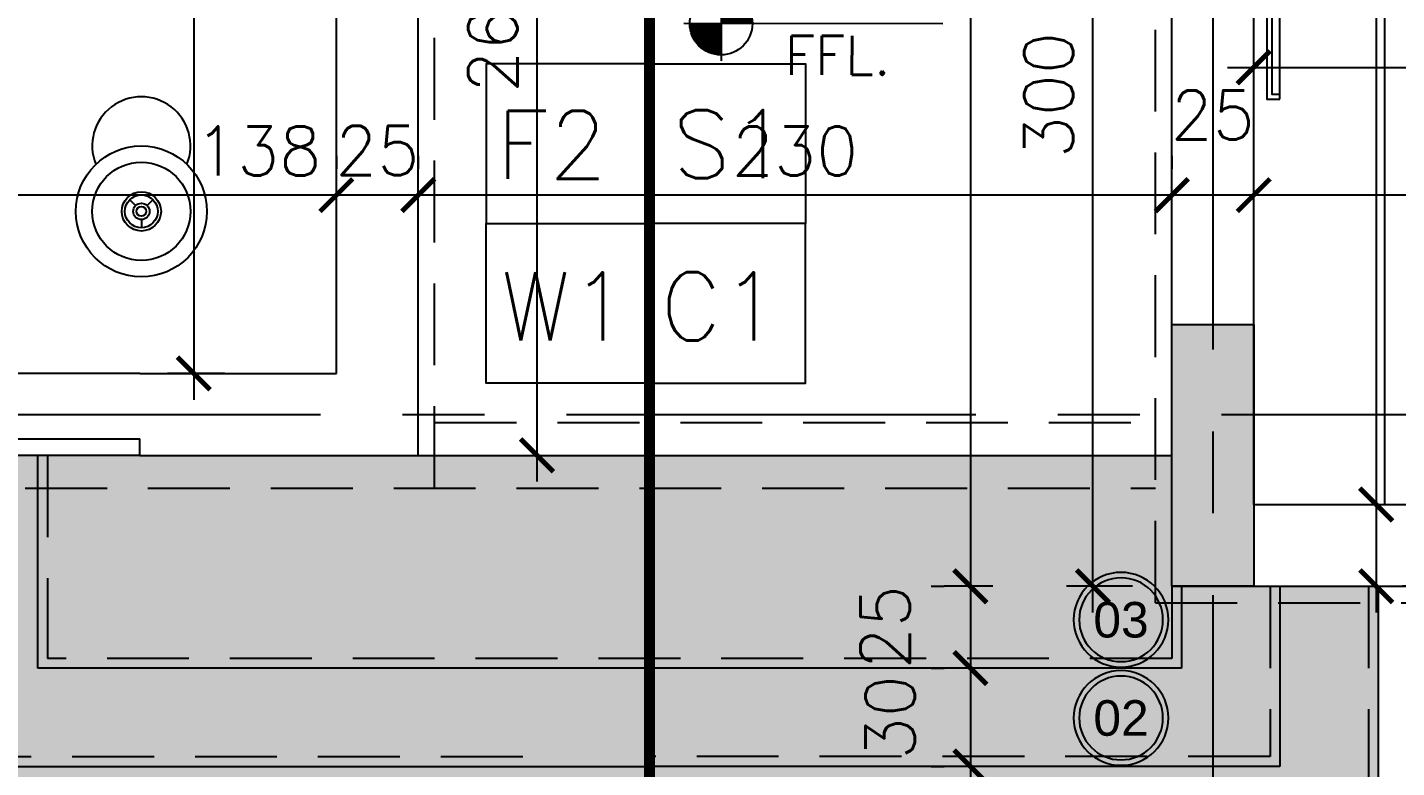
# Model space of a CAD drawing. Header units: centimetres. Extents: x -2093 to 438, y -64 to 4985.
# Drawn here: x -1334.3 to -916.4, y 707.6 to 933.7 of the extents above; entities that cross this region are included whole.
import ezdxf
from ezdxf.enums import TextEntityAlignment as Align
from ezdxf.xclip import XClip

# ---------------------------------------------------------------- set-up
doc = ezdxf.new("R2010")
doc.units = ezdxf.units.CM
doc.header["$LTSCALE"] = 100
doc.header["$MEASUREMENT"] = 0
doc.header["$XCLIPFRAME"] = 0
for name, pattern in [('A0-01 FLOOR PLANS$0$HIDDEN', [0.375, 0.25, -0.125]), ('GRID$0$GRID$0$XREF GRID$0$GRIDS$0$CENTER', [2, 1.25, -0.25, 0.25, -0.25]), ('XREF CUTTING LINES$0$DASHDOT', [1, 0.5, -0.25, 0, -0.25])]:
    doc.linetypes.add(name, pattern=pattern)
for name, color, linetype in [('$0$SCHEDUALE LINES-01', 2, 'Continuous'), ('A0-01 FLOOR PLANS$0$DIM IN', 1, 'Continuous'), ('A0-01 FLOOR PLANS$0$FURNITURE', 111, 'Continuous'), ('A0-01 FLOOR PLANS$0$HATCH', 8, 'Continuous'), ('A0-01 FLOOR PLANS$0$HIDDEN -03', 8, 'A0-01 FLOOR PLANS$0$HIDDEN'), ('A0-01 FLOOR PLANS$0$LVL', 2, 'Continuous'), ('A0-01 FLOOR PLANS$0$NUMBERS', 1, 'Continuous'), ('A0-01 FLOOR PLANS$0$STAIRS', 4, 'Continuous'), ('A0-01 FLOOR PLANS$0$TEXT', 3, 'Continuous'), ('A0-01 FLOOR PLANS$0$TILE', 252, 'Continuous'), ('A0-01 FLOOR PLANS$0$WALL-01', 7, 'Continuous'), ('A0-01 FLOOR PLANS$0$WALL-03', 2, 'Continuous'), ('A0-01 FLOOR PLANS$0$WALL-04', 1, 'Continuous'), ('A0-01 FLOOR PLANS$0$WINDOW', 1, 'Continuous'), ('DIM IN', 1, 'Continuous'), ('GRID$0$XREF GRID', 11, 'GRID$0$GRID$0$XREF GRID$0$GRIDS$0$CENTER'), ('TEXT', 3, 'Continuous'), ('XREF CUTTING LINES$0$WALL SECT LINE', 6, 'XREF CUTTING LINES$0$DASHDOT'), ('XREF GF COL$0$COLUMN', 6, 'Continuous'), ('XREF GF COL$0$COLUMN HATCH', 201, 'Continuous')]:
    doc.layers.add(name, color=color, linetype=linetype)
doc.styles.add('A0-01 FLOOR PLANS$0$02-Ground$0$ATTRIBUTE', font='ROMANS.shx')
doc.styles.add('A0-01 FLOOR PLANS$0$22', font='romans.shx')
doc.styles.add('A0-01 FLOOR PLANS$0$ART', font='arial.ttf')
doc.styles.add('A0-01 FLOOR PLANS$0$GRIDS$0$20', font='romans.shx')
doc.styles.add('ROMANS', font='romans')
doc.dimstyles.new('A0-01 FLOOR PLANS$0$100', dxfattribs={"dimtxt": 15, "dimasz": 10, "dimexe": 8, "dimexo": 12, "dimgap": 6, "dimtad": 1, "dimdec": 0, "dimzin": 0, "dimdsep": 46, "dimtxsty": 'A0-01 FLOOR PLANS$0$22', "dimblk": 'A0-01 FLOOR PLANS$0$_ARCHTICK', "dimcen": 30, "dimdle": 8, "dimclrd": 1, "dimclre": 1, "dimclrt": 2, "dimadec": 0, "dimazin": 0, "dimtfac": 1, "dimtdec": 0, "dimtmove": 2, "dimatfit": 3, "dimldrblk": 'A0-01 FLOOR PLANS$0$_OBLIQUE', "dimfxl": 100, "dimtolj": 1, "dimtzin": 0, "dimarcsym": 0})

# ---------------------------------------------------------------- blocks, each defined once
blk = doc.blocks.new('XREF CUTTING LINES')
at = {"layer": 'XREF CUTTING LINES$0$WALL SECT LINE', "const_width": 3.32}
blk.add_lwpolyline([(-1068.92, 2787.39), (-1144.44, 2787.39), (-1144.44, 485.87)], dxfattribs=at)
blk = doc.blocks.new('XREF GF COL')
at = {"layer": 'XREF GF COL$0$COLUMN HATCH'}
blk.add_hatch(color=256, dxfattribs=at).paths.add_polyline_path([(-11269.7, 843), (-11294.7, 843), (-11294.7, 763), (-11269.7, 763)])
at = {"layer": 'XREF GF COL$0$COLUMN'}
blk.add_lwpolyline([(-11294.7, 843), (-11269.7, 843), (-11269.7, 763), (-11294.7, 763)], close=True, dxfattribs=at)
blk = doc.blocks.new('GRID')
at = {"layer": 'GRID$0$XREF GRID'}
for p, q in [((-972.5, 2960.33, 0), (-972.5, 522.76)), ((-1969.8, 815.5), (-230.24, 815.5))]:
    blk.add_line(p, q, dxfattribs=at)
blk = doc.blocks.new('A0-01 FLOOR PLANS$0$A$C09b082d8')
at = {"layer": 'A0-01 FLOOR PLANS$0$FURNITURE'}
blk.add_lwpolyline([(71.23, 8), (-74.77, 8), (-74.77, 4), (71.23, 4)], close=True, dxfattribs=at)
for points in [[(-73.27, 8), (-73.27, 5.5), (69.73, 5.5), (69.73, 8)], [(3.5, 4), (3.5, 0), (-3.5, 0), (-3.5, 4)]]:
    blk.add_lwpolyline(points, dxfattribs=at)
blk = doc.blocks.new('A0-01 FLOOR PLANS$0$_ARCHTICK')
at = {"color": 0, "linetype": 'ByBlock', "const_width": 0.15}
blk.add_lwpolyline([(-0.5, -0.5), (0.5, 0.5)], dxfattribs=at)
blk = doc.blocks.new('*D267')
at = {"layer": 'A0-01 FLOOR PLANS$0$DIM IN', "color": 1, "lineweight": -2, "transparency": 16777216}
for p, q in [((-1283.54, 1096), (-1283.54, 820)), ((-1274.06, 1088), (-1291.54, 1088)), ((-1274.06, 828), (-1291.54, 828))]:
    blk.add_line(p, q, dxfattribs=at)
at = {"layer": 'Defpoints', "color": 0, "transparency": 16777216}
for p in [(-1262.06, 1088), (-1283.54, 828), (-1262.06, 828)]:
    blk.add_point(p, dxfattribs=at)
at = {"layer": 'A0-01 FLOOR PLANS$0$DIM IN', "color": 1, "lineweight": -2, "transparency": 16777216, "xscale": 10, "yscale": 10, "zscale": 10}
for p, rotation in [((-1283.54, 1088), 90), ((-1283.54, 828), 270)]:
    blk.add_blockref('A0-01 FLOOR PLANS$0$_ARCHTICK', p, dxfattribs=dict(at, rotation=rotation))
at = {"layer": 'A0-01 FLOOR PLANS$0$DIM IN', "color": 2, "transparency": 16777216, "insert": (-1297.04, 973.64), "char_height": 15, "attachment_point": 5, "rotation": 90, "style": 'A0-01 FLOOR PLANS$0$22'}
blk.add_mtext('\\A1;260', dxfattribs=at)
blk = doc.blocks.new('A0-01 FLOOR PLANS$0$_OBLIQUE')
at = {"color": 0, "linetype": 'ByBlock'}
blk.add_line((-0.5, -0.5), (0.5, 0.5), dxfattribs=at)
blk = doc.blocks.new('*D254')
at = {"layer": 'A0-01 FLOOR PLANS$0$DIM IN', "color": 1, "lineweight": -2, "transparency": 16777216}
for p, q in [((-960, 891.94), (-960, 929.48)), ((-430, 891.94), (-430, 929.48)), ((-968, 921.48), (-422, 921.48))]:
    blk.add_line(p, q, dxfattribs=at)
at = {"layer": 'Defpoints', "color": 0, "transparency": 16777216}
for p in [(-430, 921.48), (-960, 879.94), (-430, 879.94)]:
    blk.add_point(p, dxfattribs=at)
at = {"layer": 'A0-01 FLOOR PLANS$0$DIM IN', "color": 1, "lineweight": -2, "transparency": 16777216, "xscale": 10, "yscale": 10, "zscale": 10, "rotation": 180}
blk.add_blockref('A0-01 FLOOR PLANS$0$_ARCHTICK', (-960, 921.48), dxfattribs=at)
at = {"layer": 'A0-01 FLOOR PLANS$0$DIM IN', "color": 1, "lineweight": -2, "transparency": 16777216, "xscale": 10, "yscale": 10, "zscale": 10}
blk.add_blockref('A0-01 FLOOR PLANS$0$_ARCHTICK', (-430, 921.48), dxfattribs=at)
at = {"layer": 'A0-01 FLOOR PLANS$0$DIM IN', "color": 2, "transparency": 16777216, "insert": (-695, 934.98), "char_height": 15, "attachment_point": 5, "style": 'A0-01 FLOOR PLANS$0$22'}
blk.add_mtext('\\A1;530', dxfattribs=at)
blk = doc.blocks.new('A0-01 FLOOR PLANS$0$02-Ground$0$A$C4F2068BA')
for p, q in [((0.4, 0.6374), (0.4, 0.1626)), ((1.8156, 0.4), (0.1626, 0.4))]:
    blk.add_line(p, q)
at = {"color": 8, "const_width": 0.2}
for points in [[(0.4, 0.5, -0.414214), (0.5, 0.4, -0.414214)], [(0.4, 0.3, -0.414214), (0.3, 0.4, -0.414214)]]:
    blk.add_lwpolyline(points, format="xyb", dxfattribs=at)
blk.add_circle((0.4, 0.4), 0.2)
blk = doc.blocks.new('A0-01 FLOOR PLANS$0$02-Ground$0$123')
at = {"ltscale": 0.1}
blk.add_blockref('A0-01 FLOOR PLANS$0$02-Ground$0$A$C4F2068BA', (-0.4, -0.4), dxfattribs=at)
blk = doc.blocks.new('A0-01 FLOOR PLANS$0$02-Ground$0$LEVEL- PLAN')
at = {"layer": 'A0-01 FLOOR PLANS$0$LVL', "ltscale": 0.1}
blk.add_blockref('A0-01 FLOOR PLANS$0$02-Ground$0$123', (0, 0), dxfattribs=at)
at = {"layer": 'A0-01 FLOOR PLANS$0$LVL', "ltscale": 0.1, "style": 'A0-01 FLOOR PLANS$0$02-Ground$0$ATTRIBUTE', "width": 0.8, "flags": 4}
blk.add_attdef('%%P0.00', (0.2028, 0.0926), '', height=0.25, dxfattribs=at)
blk.add_attdef('LVL', text='', height=0.25, dxfattribs=at).set_placement((0.7451, -0.3271), align=Align.CENTER)
blk = doc.blocks.new('*D296')
at = {"layer": 'A0-01 FLOOR PLANS$0$DIM IN', "color": 1, "lineweight": -2, "transparency": 16777216}
for p, q in [((-1178.76, 1071), (-1178.76, 795)), ((-1203, 1063), (-1170.76, 1063)), ((-1203, 803), (-1170.76, 803))]:
    blk.add_line(p, q, dxfattribs=at)
at = {"layer": 'Defpoints', "color": 0, "transparency": 16777216}
for p in [(-1215, 1063), (-1215, 803), (-1178.76, 803)]:
    blk.add_point(p, dxfattribs=at)
at = {"layer": 'A0-01 FLOOR PLANS$0$DIM IN', "color": 1, "lineweight": -2, "transparency": 16777216, "xscale": 10, "yscale": 10, "zscale": 10}
for p, rotation in [((-1178.76, 1063), 90), ((-1178.76, 803), 270)]:
    blk.add_blockref('A0-01 FLOOR PLANS$0$_ARCHTICK', p, dxfattribs=dict(at, rotation=rotation))
at = {"layer": 'A0-01 FLOOR PLANS$0$DIM IN', "color": 2, "transparency": 16777216, "insert": (-1192.26, 933), "char_height": 15, "attachment_point": 5, "rotation": 90, "style": 'A0-01 FLOOR PLANS$0$22'}
blk.add_mtext('\\A1;260', dxfattribs=at)
blk = doc.blocks.new('*D297')
at = {"layer": 'A0-01 FLOOR PLANS$0$DIM IN', "color": 1, "lineweight": -2, "transparency": 16777216}
for p, q in [((-1046.47, 1071), (-1046.47, 755)), ((-1039.63, 1063), (-1054.47, 1063)), ((-1039.63, 763), (-1054.47, 763))]:
    blk.add_line(p, q, dxfattribs=at)
at = {"layer": 'Defpoints', "color": 0, "transparency": 16777216}
for p in [(-1027.63, 1063), (-1046.47, 763), (-1027.63, 763)]:
    blk.add_point(p, dxfattribs=at)
at = {"layer": 'A0-01 FLOOR PLANS$0$DIM IN', "color": 1, "lineweight": -2, "transparency": 16777216, "xscale": 10, "yscale": 10, "zscale": 10}
for p, rotation in [((-1046.47, 1063), 90), ((-1046.47, 763), 270)]:
    blk.add_blockref('A0-01 FLOOR PLANS$0$_ARCHTICK', p, dxfattribs=dict(at, rotation=rotation))
at = {"layer": 'A0-01 FLOOR PLANS$0$DIM IN', "color": 2, "transparency": 16777216, "insert": (-1059.97, 991.93), "char_height": 15, "attachment_point": 5, "rotation": 90, "style": 'A0-01 FLOOR PLANS$0$22'}
blk.add_mtext('\\A1;300', dxfattribs=at)
blk = doc.blocks.new('A0-01 FLOOR PLANS$0$NUMBER')
at = {"layer": 'A0-01 FLOOR PLANS$0$NUMBERS'}
blk.add_circle((0, 0), 65, dxfattribs=at)
at = {"layer": 'A0-01 FLOOR PLANS$0$NUMBERS', "color": 8}
blk.add_circle((0, 0), 57.5, dxfattribs=at)
blk = doc.blocks.new('A0-01 FLOOR PLANS$0$OUTDOOR')
at = {"layer": 'A0-01 FLOOR PLANS$0$STAIRS'}
for p, q in [((-1331.12, 738), (-1331.12, 803)), ((-982, 763), (-982, 738)), ((-952, 763), (-952, 708)), ((-922, 763), (-922, 678)), ((-982, 738), (-1331.12, 738)), ((-1361.12, 708), (-1144.85, 708)), ((-952, 708), (-1144.85, 708))]:
    blk.add_line(p, q, dxfattribs=at)
at = {"layer": 'A0-01 FLOOR PLANS$0$STAIRS', "color": 8, "linetype": 'A0-01 FLOOR PLANS$0$HIDDEN'}
for p, q in [((-1328.12, 803), (-1328.12, 741)), ((-985, 763), (-985, 741)), ((-955, 763), (-955, 711)), ((-925, 763), (-925, 681)), ((-985, 741), (-1328.12, 741)), ((-1358.12, 711), (-1171.26, 711)), ((-955, 711), (-1144.85, 711))]:
    blk.add_line(p, q, dxfattribs=at)
at = {"layer": 'A0-01 FLOOR PLANS$0$STAIRS', "color": 8}
blk.add_lwpolyline([(-1215, 803), (-985, 803)], dxfattribs=at)
blk = doc.blocks.new('A0-01 FLOOR PLANS$0$Fur_Light-Table Lamp_D30_01')
for p, q in [((0, 2.5), (0, 5)), ((-3.54, -3.54), (-1.77, -1.77)), ((3.54, -3.54), (1.77, -1.77))]:
    blk.add_line(p, q)
for radius in [15, 6, 5, 2.5, 1.5]:
    blk.add_circle((0, 0), radius)
blk = doc.blocks.new('*D308')
at = {"layer": 'A0-01 FLOOR PLANS$0$DIM IN', "color": 1, "lineweight": -2, "transparency": 16777216}
for p, q in [((-960, 866.96), (-960, 890.46)), ((-695, 866.96), (-695, 890.46)), ((-687, 882.46), (-968, 882.46))]:
    blk.add_line(p, q, dxfattribs=at)
at = {"layer": 'Defpoints', "color": 0, "transparency": 16777216}
for p in [(-960, 882.46), (-960, 854.96), (-695, 854.96)]:
    blk.add_point(p, dxfattribs=at)
at = {"layer": 'A0-01 FLOOR PLANS$0$DIM IN', "color": 1, "lineweight": -2, "transparency": 16777216, "xscale": 10, "yscale": 10, "zscale": 10, "rotation": 180}
blk.add_blockref('A0-01 FLOOR PLANS$0$_ARCHTICK', (-960, 882.46), dxfattribs=at)
at = {"layer": 'A0-01 FLOOR PLANS$0$DIM IN', "color": 1, "lineweight": -2, "transparency": 16777216, "xscale": 10, "yscale": 10, "zscale": 10}
blk.add_blockref('A0-01 FLOOR PLANS$0$_ARCHTICK', (-695, 882.46), dxfattribs=at)
at = {"layer": 'A0-01 FLOOR PLANS$0$DIM IN', "color": 2, "transparency": 16777216, "insert": (-889.79, 895.96), "char_height": 15, "attachment_point": 5, "style": 'A0-01 FLOOR PLANS$0$22'}
blk.add_mtext('\\A1;265', dxfattribs=at)
blk = doc.blocks.new('*D309')
at = {"layer": 'A0-01 FLOOR PLANS$0$DIM IN', "color": 1, "lineweight": -2, "transparency": 16777216}
for p, q in [((-985, 894.46), (-985, 890.46)), ((-960, 866.96), (-960, 890.46)), ((-952, 882.46), (-993, 882.46))]:
    blk.add_line(p, q, dxfattribs=at)
at = {"layer": 'Defpoints', "color": 0, "transparency": 16777216}
for p in [(-985, 882.46), (-985, 882.46), (-960, 854.96)]:
    blk.add_point(p, dxfattribs=at)
at = {"layer": 'A0-01 FLOOR PLANS$0$DIM IN', "color": 1, "lineweight": -2, "transparency": 16777216, "xscale": 10, "yscale": 10, "zscale": 10, "rotation": 180}
blk.add_blockref('A0-01 FLOOR PLANS$0$_ARCHTICK', (-985, 882.46), dxfattribs=at)
at = {"layer": 'A0-01 FLOOR PLANS$0$DIM IN', "color": 1, "lineweight": -2, "transparency": 16777216, "xscale": 10, "yscale": 10, "zscale": 10}
blk.add_blockref('A0-01 FLOOR PLANS$0$_ARCHTICK', (-960, 882.46), dxfattribs=at)
at = {"layer": 'A0-01 FLOOR PLANS$0$DIM IN', "color": 2, "transparency": 16777216, "insert": (-972.5, 906.96), "char_height": 15, "attachment_point": 5, "style": 'A0-01 FLOOR PLANS$0$22'}
blk.add_mtext('\\A1;25', dxfattribs=at)
blk = doc.blocks.new('*D310')
at = {"layer": 'A0-01 FLOOR PLANS$0$DIM IN', "color": 1, "lineweight": -2, "transparency": 16777216}
for p, q in [((-1215, 894.46), (-1215, 890.46)), ((-985, 894.46), (-985, 890.46)), ((-977, 882.46), (-1223, 882.46))]:
    blk.add_line(p, q, dxfattribs=at)
at = {"layer": 'Defpoints', "color": 0, "transparency": 16777216}
for p in [(-1215, 882.46), (-1215, 882.46), (-985, 882.46)]:
    blk.add_point(p, dxfattribs=at)
at = {"layer": 'A0-01 FLOOR PLANS$0$DIM IN', "color": 1, "lineweight": -2, "transparency": 16777216, "xscale": 10, "yscale": 10, "zscale": 10, "rotation": 180}
blk.add_blockref('A0-01 FLOOR PLANS$0$_ARCHTICK', (-1215, 882.46), dxfattribs=at)
at = {"layer": 'A0-01 FLOOR PLANS$0$DIM IN', "color": 1, "lineweight": -2, "transparency": 16777216, "xscale": 10, "yscale": 10, "zscale": 10}
blk.add_blockref('A0-01 FLOOR PLANS$0$_ARCHTICK', (-985, 882.46), dxfattribs=at)
at = {"layer": 'A0-01 FLOOR PLANS$0$DIM IN', "color": 2, "transparency": 16777216, "insert": (-1100, 895.96), "char_height": 15, "attachment_point": 5, "style": 'A0-01 FLOOR PLANS$0$22'}
blk.add_mtext('\\A1;230', dxfattribs=at)
blk = doc.blocks.new('*D314')
at = {"layer": 'A0-01 FLOOR PLANS$0$DIM IN', "color": 1, "lineweight": -2, "transparency": 16777216}
for p, q in [((-1240, 894.46), (-1240, 890.46)), ((-1215, 894.46), (-1215, 890.46)), ((-1207, 882.46), (-1248, 882.46))]:
    blk.add_line(p, q, dxfattribs=at)
at = {"layer": 'Defpoints', "color": 0, "transparency": 16777216}
for p in [(-1240, 882.46), (-1240, 882.46), (-1215, 882.46)]:
    blk.add_point(p, dxfattribs=at)
at = {"layer": 'A0-01 FLOOR PLANS$0$DIM IN', "color": 1, "lineweight": -2, "transparency": 16777216, "xscale": 10, "yscale": 10, "zscale": 10, "rotation": 180}
blk.add_blockref('A0-01 FLOOR PLANS$0$_ARCHTICK', (-1240, 882.46), dxfattribs=at)
at = {"layer": 'A0-01 FLOOR PLANS$0$DIM IN', "color": 1, "lineweight": -2, "transparency": 16777216, "xscale": 10, "yscale": 10, "zscale": 10}
blk.add_blockref('A0-01 FLOOR PLANS$0$_ARCHTICK', (-1215, 882.46), dxfattribs=at)
at = {"layer": 'A0-01 FLOOR PLANS$0$DIM IN', "color": 2, "transparency": 16777216, "insert": (-1227.5, 896.1), "char_height": 15, "attachment_point": 5, "style": 'A0-01 FLOOR PLANS$0$22'}
blk.add_mtext('\\A1;25', dxfattribs=at)
blk = doc.blocks.new('*D327')
at = {"layer": 'A0-01 FLOOR PLANS$0$DIM IN', "color": 1, "lineweight": -2, "transparency": 16777216}
for p, q in [((-922.61, 1446), (-922.61, 780)), ((-943, 1438), (-914.61, 1438)), ((-915.89, 788), (-914.61, 788))]:
    blk.add_line(p, q, dxfattribs=at)
at = {"layer": 'Defpoints', "color": 0, "transparency": 16777216}
for p in [(-955, 1438), (-927.89, 788), (-922.61, 788)]:
    blk.add_point(p, dxfattribs=at)
at = {"layer": 'A0-01 FLOOR PLANS$0$DIM IN', "color": 1, "lineweight": -2, "transparency": 16777216, "xscale": 10, "yscale": 10, "zscale": 10}
for p, rotation in [((-922.61, 1438), 90), ((-922.61, 788), 270)]:
    blk.add_blockref('A0-01 FLOOR PLANS$0$_ARCHTICK', p, dxfattribs=dict(at, rotation=rotation))
at = {"layer": 'A0-01 FLOOR PLANS$0$DIM IN', "color": 2, "transparency": 16777216, "insert": (-936.11, 1113), "char_height": 15, "attachment_point": 5, "rotation": 90, "style": 'A0-01 FLOOR PLANS$0$22'}
blk.add_mtext('\\A1;650', dxfattribs=at)
blk = doc.blocks.new('*D328')
at = {"layer": 'A0-01 FLOOR PLANS$0$DIM IN', "color": 1, "lineweight": -2, "transparency": 16777216}
for p, q in [((-922.61, 796), (-922.61, 755)), ((-915.89, 788), (-914.61, 788)), ((-913, 763), (-914.61, 763))]:
    blk.add_line(p, q, dxfattribs=at)
at = {"layer": 'Defpoints', "color": 0, "transparency": 16777216}
for p in [(-927.89, 788), (-925, 763), (-922.61, 763)]:
    blk.add_point(p, dxfattribs=at)
at = {"layer": 'A0-01 FLOOR PLANS$0$DIM IN', "color": 1, "lineweight": -2, "transparency": 16777216, "xscale": 10, "yscale": 10, "zscale": 10}
for p, rotation in [((-922.61, 788), 90), ((-922.61, 763), 270)]:
    blk.add_blockref('A0-01 FLOOR PLANS$0$_ARCHTICK', p, dxfattribs=dict(at, rotation=rotation))
at = {"layer": 'A0-01 FLOOR PLANS$0$DIM IN', "color": 2, "transparency": 16777216, "insert": (-883.11, 775.5), "char_height": 15, "attachment_point": 5, "rotation": 90, "style": 'A0-01 FLOOR PLANS$0$22'}
blk.add_mtext('\\A1;25', dxfattribs=at)
blk = doc.blocks.new('*D366')
at = {"layer": 'A0-01 FLOOR PLANS$0$DIM IN', "color": 1, "lineweight": -2, "transparency": 16777216}
for p, q in [((-1009.09, 755), (-1009.09, 1071)), ((-997, 1063), (-1017.09, 1063)), ((-997, 763), (-1017.09, 763))]:
    blk.add_line(p, q, dxfattribs=at)
at = {"layer": 'Defpoints', "color": 0, "transparency": 16777216}
for p in [(-1009.09, 1063), (-985, 1063), (-985, 763)]:
    blk.add_point(p, dxfattribs=at)
at = {"layer": 'A0-01 FLOOR PLANS$0$DIM IN', "color": 1, "lineweight": -2, "transparency": 16777216, "xscale": 10, "yscale": 10, "zscale": 10}
for p, rotation in [((-1009.09, 1063), 90), ((-1009.09, 763), 270)]:
    blk.add_blockref('A0-01 FLOOR PLANS$0$_ARCHTICK', p, dxfattribs=dict(at, rotation=rotation))
at = {"layer": 'A0-01 FLOOR PLANS$0$DIM IN', "color": 2, "transparency": 16777216, "insert": (-1022.59, 913), "char_height": 15, "attachment_point": 5, "rotation": 90, "style": 'A0-01 FLOOR PLANS$0$22'}
blk.add_mtext('\\A1;300', dxfattribs=at)
blk = doc.blocks.new('*D352')
at = {"layer": 'A0-01 FLOOR PLANS$0$DIM IN', "color": 1, "lineweight": -2, "transparency": 16777216}
for p, q in [((-1046.47, 771), (-1046.47, 730)), ((-1058.47, 763), (-1054.47, 763)), ((-1058.47, 738), (-1054.47, 738))]:
    blk.add_line(p, q, dxfattribs=at)
at = {"layer": 'Defpoints', "color": 0, "transparency": 16777216}
for p in [(-1046.47, 763), (-1046.47, 738), (-1046.47, 738)]:
    blk.add_point(p, dxfattribs=at)
at = {"layer": 'A0-01 FLOOR PLANS$0$DIM IN', "color": 1, "lineweight": -2, "transparency": 16777216, "xscale": 10, "yscale": 10, "zscale": 10}
for p, rotation in [((-1046.47, 763), 90), ((-1046.47, 738), 270)]:
    blk.add_blockref('A0-01 FLOOR PLANS$0$_ARCHTICK', p, dxfattribs=dict(at, rotation=rotation))
at = {"layer": 'A0-01 FLOOR PLANS$0$DIM IN', "color": 2, "transparency": 16777216, "insert": (-1072.49, 750.5), "char_height": 15, "attachment_point": 5, "rotation": 90, "style": 'A0-01 FLOOR PLANS$0$22'}
blk.add_mtext('\\A1;25', dxfattribs=at)
blk = doc.blocks.new('*D353')
at = {"layer": 'A0-01 FLOOR PLANS$0$DIM IN', "color": 1, "lineweight": -2, "transparency": 16777216}
for p, q in [((-1046.47, 746), (-1046.47, 700)), ((-1058.47, 738), (-1054.47, 738)), ((-1058.47, 708), (-1054.47, 708))]:
    blk.add_line(p, q, dxfattribs=at)
at = {"layer": 'Defpoints', "color": 0, "transparency": 16777216}
for p in [(-1046.47, 738), (-1046.47, 708), (-1046.47, 708)]:
    blk.add_point(p, dxfattribs=at)
at = {"layer": 'A0-01 FLOOR PLANS$0$DIM IN', "color": 1, "lineweight": -2, "transparency": 16777216, "xscale": 10, "yscale": 10, "zscale": 10}
for p, rotation in [((-1046.47, 738), 90), ((-1046.47, 708), 270)]:
    blk.add_blockref('A0-01 FLOOR PLANS$0$_ARCHTICK', p, dxfattribs=dict(at, rotation=rotation))
at = {"layer": 'A0-01 FLOOR PLANS$0$DIM IN', "color": 2, "transparency": 16777216, "insert": (-1070.97, 723), "char_height": 15, "attachment_point": 5, "rotation": 90, "style": 'A0-01 FLOOR PLANS$0$22'}
blk.add_mtext('\\A1;30', dxfattribs=at)
blk = doc.blocks.new('*D372')
at = {"layer": 'A0-01 FLOOR PLANS$0$DIM IN', "color": 1, "lineweight": -2, "transparency": 16777216}
for p, q in [((-1046.47, 716), (-1046.47, 670)), ((-1058.47, 708), (-1054.47, 708)), ((-1058.47, 678), (-1054.47, 678))]:
    blk.add_line(p, q, dxfattribs=at)
at = {"layer": 'Defpoints', "color": 0, "transparency": 16777216}
for p in [(-1046.47, 708), (-1046.47, 678), (-1046.47, 678)]:
    blk.add_point(p, dxfattribs=at)
at = {"layer": 'A0-01 FLOOR PLANS$0$DIM IN', "color": 1, "lineweight": -2, "transparency": 16777216, "xscale": 10, "yscale": 10, "zscale": 10}
for p, rotation in [((-1046.47, 708), 90), ((-1046.47, 678), 270)]:
    blk.add_blockref('A0-01 FLOOR PLANS$0$_ARCHTICK', p, dxfattribs=dict(at, rotation=rotation))
at = {"layer": 'A0-01 FLOOR PLANS$0$DIM IN', "color": 2, "transparency": 16777216, "insert": (-1070.97, 693), "char_height": 15, "attachment_point": 5, "rotation": 90, "style": 'A0-01 FLOOR PLANS$0$22'}
blk.add_mtext('\\A1;30', dxfattribs=at)
blk = doc.blocks.new('*D383')
at = {"layer": 'A0-01 FLOOR PLANS$0$DIM IN', "color": 1, "lineweight": -2, "transparency": 16777216}
for p, q in [((-1377.5, 840), (-1377.5, 890.46)), ((-1240, 872.15), (-1240, 890.46)), ((-1232, 882.46), (-1385.5, 882.46))]:
    blk.add_line(p, q, dxfattribs=at)
at = {"layer": 'Defpoints', "color": 0, "transparency": 16777216}
for p in [(-1377.5, 882.46), (-1240, 860.15), (-1377.5, 828)]:
    blk.add_point(p, dxfattribs=at)
at = {"layer": 'A0-01 FLOOR PLANS$0$DIM IN', "color": 1, "lineweight": -2, "transparency": 16777216, "xscale": 10, "yscale": 10, "zscale": 10, "rotation": 180}
blk.add_blockref('A0-01 FLOOR PLANS$0$_ARCHTICK', (-1377.5, 882.46), dxfattribs=at)
at = {"layer": 'A0-01 FLOOR PLANS$0$DIM IN', "color": 1, "lineweight": -2, "transparency": 16777216, "xscale": 10, "yscale": 10, "zscale": 10}
blk.add_blockref('A0-01 FLOOR PLANS$0$_ARCHTICK', (-1240, 882.46), dxfattribs=at)
at = {"layer": 'A0-01 FLOOR PLANS$0$DIM IN', "color": 2, "transparency": 16777216, "insert": (-1263.87, 895.96), "char_height": 15, "attachment_point": 5, "style": 'A0-01 FLOOR PLANS$0$22'}
blk.add_mtext('\\A1;138', dxfattribs=at)
blk = doc.blocks.new('A0-01 FLOOR PLANS')
at = {"layer": 'A0-01 FLOOR PLANS$0$HATCH'}
h = blk.add_hatch(dxfattribs=at)
h.set_pattern_fill('DOTS', color=8, scale=50)
h.paths.add_polyline_path([(-1391.12, 803), (-985, 803), (-985, 763), (-922, 763), (-922, 678), (-1391.12, 678)])
at = {"layer": 'A0-01 FLOOR PLANS$0$FURNITURE'}
blk.add_line((-920, 788), (-920, 1078), dxfattribs=at)
blk.add_circle((-1299.52, 877.51), 20, dxfattribs=at)
blk.add_arc((-1299.52, 897.51), 15, 337.9757, 202.0243, dxfattribs=at)
at = {"layer": 'A0-01 FLOOR PLANS$0$HIDDEN -03'}
for p, q in [((-1210, 793), (-1210, 1058)), ((-990, 758), (-990, 1058)), ((-1210, 813), (-990, 813)), ((-1785, 793), (-990, 793)), ((-990, 758), (-835, 758))]:
    blk.add_line(p, q, dxfattribs=at)
at = {"layer": 'A0-01 FLOOR PLANS$0$WALL-01'}
for p, q in [((-960, 788), (-960, 1438)), ((-1240, 828), (-1240, 1088)), ((-1215, 803), (-1215, 1063)), ((-985, 763), (-985, 1063)), ((-1300, 828), (-1377.5, 828)), ((-1300, 828), (-1240, 828)), ((-1377.5, 808), (-1300, 808)), ((-1300, 803), (-1300, 808)), ((-1300, 803), (-1215, 803)), ((-960, 788), (-695, 788)), ((-985, 763), (-695, 763))]:
    blk.add_line(p, q, dxfattribs=at)
at = {"layer": 'A0-01 FLOOR PLANS$0$WALL-03'}
blk.add_line((-1300, 803), (-1377.5, 803), dxfattribs=at)
at = {"layer": 'A0-01 FLOOR PLANS$0$WALL-04'}
blk.add_line((-1215, 803), (-985, 803), dxfattribs=at)
at = {"layer": 'A0-01 FLOOR PLANS$0$FURNITURE', "rotation": 180}
blk.add_blockref('A0-01 FLOOR PLANS$0$Fur_Light-Table Lamp_D30_01', (-1299.52, 877.51), dxfattribs=at)
at = {"layer": 'A0-01 FLOOR PLANS$0$LVL'}
ref = blk.add_blockref('A0-01 FLOOR PLANS$0$02-Ground$0$LEVEL- PLAN', (-1122.58, 934.87), dxfattribs=dict(at, xscale=47.80922768457422, yscale=47.80922768457422, zscale=47.80922768457422, rotation=359.9470003599919))
ref.add_attrib('%%P0.00', '+60.0', (-1112.88, 939.29), dxfattribs={"layer": '0', "ltscale": 0.1, "height": 11.952, "rotation": 359.947, "style": 'A0-01 FLOOR PLANS$0$GRIDS$0$20'})
ref.add_attrib('LVL', 'FFL.', dxfattribs={"layer": '0', "ltscale": 0.1, "height": 11.952, "rotation": 359.947, "style": 'A0-01 FLOOR PLANS$0$GRIDS$0$20'}).set_placement((-1086.97, 919.19), align=Align.CENTER)
at = {"layer": 'A0-01 FLOOR PLANS$0$NUMBERS', "xscale": -0.2224697851507073, "yscale": 0.2224697851507073, "zscale": 0.2780872314370521, "rotation": 90}
for p in [(-1000.49, 752.79), (-1000.49, 722.79)]:
    blk.add_blockref('A0-01 FLOOR PLANS$0$NUMBER', p, dxfattribs=at)
at = {"layer": 'A0-01 FLOOR PLANS$0$STAIRS'}
blk.add_blockref('A0-01 FLOOR PLANS$0$OUTDOOR', (0, 0), dxfattribs=at)
at = {"layer": 'A0-01 FLOOR PLANS$0$TILE', "rotation": 270}
blk.add_blockref('A0-01 FLOOR PLANS$0$A$C09b082d8', (-960, 983), dxfattribs=at)
at = {"layer": 'A0-01 FLOOR PLANS$0$WALL-01'}
blk.add_blockref('GRID', (0, 0), dxfattribs=at)
at = {"layer": 'A0-01 FLOOR PLANS$0$WINDOW'}
for name, p in [('XREF CUTTING LINES', (0, 0)), ('XREF GF COL', (10309.7, 0))]:
    blk.add_blockref(name, p, dxfattribs=at)
at = {"layer": 'A0-01 FLOOR PLANS$0$TEXT', "style": 'A0-01 FLOOR PLANS$0$ART'}
for s, p in [('03', (-1000.49, 752.79)), ('02', (-1000.49, 722.79))]:
    blk.add_text(s, height=10.863, dxfattribs=at).set_placement(p, align=Align.MIDDLE_CENTER)
at = {"layer": 'A0-01 FLOOR PLANS$0$DIM IN'}
for base, p1, p2, picture, middle in [((-922.61, 788), (-955, 1438), (-927.89, 788), '*D327', (-936.11, 1113)), ((-1178.76, 803), (-1215, 1063), (-1215, 803), '*D296', (-1192.26, 933)), ((-1009.09, 1063), (-985, 763), (-985, 1063), '*D366', (-1022.59, 913)), ((-922.61, 763), (-927.89, 788), (-925, 763), '*D328', (-883.11, 775.5)), ((-1046.47, 708), (-1046.47, 738), (-1046.47, 708), '*D353', (-1070.97, 723)), ((-1046.47, 678), (-1046.47, 708), (-1046.47, 678), '*D372', (-1070.97, 693))]:
    dim = blk.add_linear_dim(base=base, p1=p1, p2=p2, angle=90, dimstyle='A0-01 FLOOR PLANS$0$100', override={"dimfxl": 0.075}, dxfattribs=at)
    dim.commit()
    dim.dimension.update_dxf_attribs({"geometry": picture, "text_midpoint": middle})
for base, p1, p2, picture, middle in [((-1283.54, 828), (-1262.06, 1088), (-1262.06, 828), '*D267', (-1297.04, 973.64)), ((-1046.47, 763), (-1027.63, 1063), (-1027.63, 763), '*D297', (-1059.97, 991.93)), ((-1046.47, 738), (-1046.47, 763), (-1046.47, 738), '*D352', (-1072.49, 750.5))]:
    dim = blk.add_linear_dim(base=base, p1=p1, p2=p2, angle=90, dimstyle='A0-01 FLOOR PLANS$0$100', override={"dimfxl": 0.075}, dxfattribs=at)
    dim.commit()
    dim.dimension.update_dxf_attribs({"geometry": picture, "text_midpoint": middle, "dimtype": 128})
for base, p1, p2, picture, middle in [((-430, 921.48), (-960, 879.94), (-430, 879.94), '*D254', (-695, 934.98)), ((-985, 882.46), (-960, 854.96), (-985, 882.46), '*D309', (-972.5, 906.96)), ((-1215, 882.46), (-985, 882.46), (-1215, 882.46), '*D310', (-1100, 895.96))]:
    dim = blk.add_linear_dim(base=base, p1=p1, p2=p2, dimstyle='A0-01 FLOOR PLANS$0$100', override={"dimfxl": 0.075}, dxfattribs=at)
    dim.commit()
    dim.dimension.update_dxf_attribs({"geometry": picture, "text_midpoint": middle})
for base, p1, p2, picture, middle in [((-1377.5, 882.46215778), (-1240, 860.15277061), (-1377.5, 828), '*D383', (-1263.87045682, 895.96215778)), ((-1240, 882.46), (-1215, 882.46), (-1240, 882.46), '*D314', (-1227.5, 896.1)), ((-960, 882.46), (-695, 854.96), (-960, 854.96), '*D308', (-889.79, 895.96))]:
    dim = blk.add_linear_dim(base=base, p1=p1, p2=p2, dimstyle='A0-01 FLOOR PLANS$0$100', override={"dimfxl": 0.075}, dxfattribs=at)
    dim.commit()
    dim.dimension.update_dxf_attribs({"geometry": picture, "text_midpoint": middle, "dimtype": 128})

msp = doc.modelspace()

# ---------------------------------------------------------------- linework, layer by layer
at = {"layer": '$0$SCHEDUALE LINES-01'}
for points in [[(-1145.57, 922.54), (-1194.32, 922.54), (-1194.32, 873.79), (-1145.57, 873.79)], [(-1145.57, 922.54), (-1096.81, 922.54), (-1096.81, 873.79), (-1145.57, 873.79)], [(-1145.57, 825.03), (-1194.32, 825.03), (-1194.32, 873.79), (-1145.57, 873.79)], [(-1145.57, 825.03), (-1096.81, 825.03), (-1096.81, 873.79), (-1145.57, 873.79)]]:
    msp.add_lwpolyline(points, close=True, dxfattribs=at)

# ---------------------------------------------------------------- block references
at = {"layer": 'DIM IN'}
ref = msp.add_blockref('A0-01 FLOOR PLANS', (0, 0), dxfattribs=at)
XClip(ref).set_block_clipping_path([(-2776.1374472706, -63.5198747971), (-25.2799057033, 3544.9387921137)])

# ---------------------------------------------------------------- texts
at = {"layer": 'TEXT', "style": 'ROMANS'}
for s, p in [('F2', (-1191.19, 887.44, 0)), ('S1', (-1137.43, 887.64, 0)), ('W1', (-1189.89, 838.11, 0)), ('C1', (-1141.13, 838.11, 0))]:
    msp.add_text(s, height=20.8, dxfattribs=at).set_placement(p)

doc.saveas('drawing.dxf')
